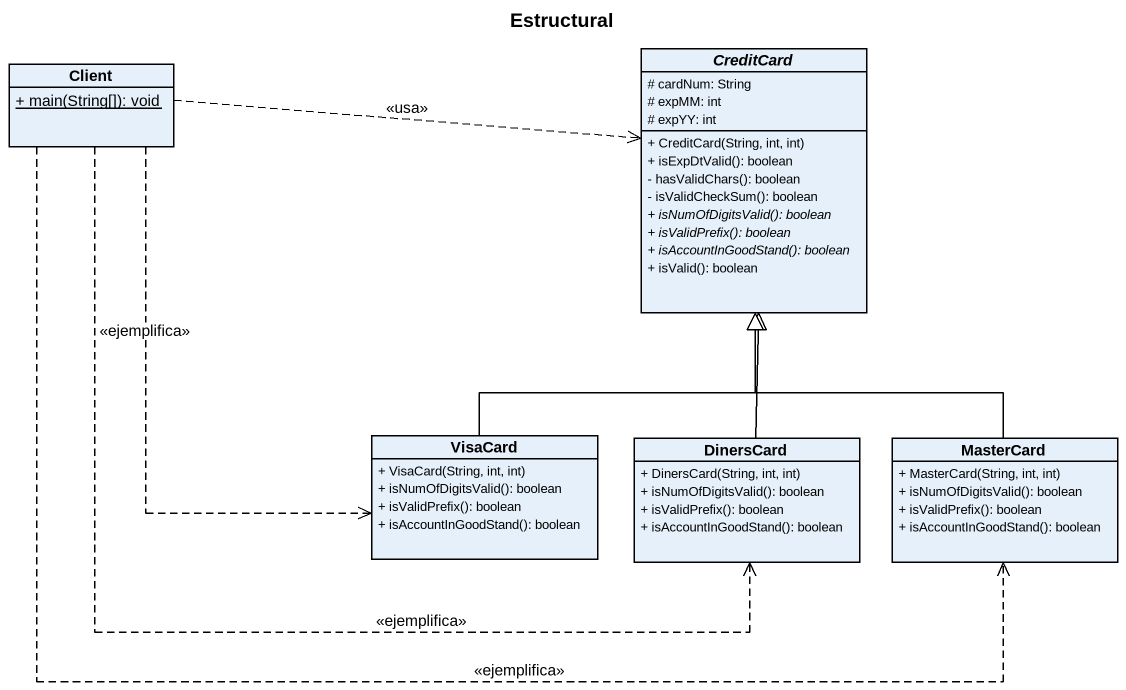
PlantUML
@startuml
title Estructural
hide circle
hide empty members
skinparam classAttributeIconSize 0
class Client {
  {static} + main(String[]): void
}
abstract class CreditCard {
  # cardNum: String
  # expMM: int
  # expYY: int
  + CreditCard(String, int, int)
  + isExpDtValid(): boolean
  - hasValidChars(): boolean
  - isValidCheckSum(): boolean
  {abstract} + isNumOfDigitsValid(): boolean
  {abstract} + isValidPrefix(): boolean
  {abstract} + isAccountInGoodStand(): boolean
  + isValid(): boolean
}
class VisaCard {
  + VisaCard(String, int, int)
  + isNumOfDigitsValid(): boolean
  + isValidPrefix(): boolean
  + isAccountInGoodStand(): boolean
}
class DinersCard {
  + DinersCard(String, int, int)
  + isNumOfDigitsValid(): boolean
  + isValidPrefix(): boolean
  + isAccountInGoodStand(): boolean
}
class MasterCard {
  + MasterCard(String, int, int)
  + isNumOfDigitsValid(): boolean
  + isValidPrefix(): boolean
  + isAccountInGoodStand(): boolean
}
Client .right.> CreditCard : <<usa>>
Client ..> VisaCard : <<ejemplifica>>
Client ..> DinersCard : <<ejemplifica>>
Client .right.> MasterCard : <<ejemplifica>>
VisaCard -up-|> CreditCard
DinersCard -up-|> CreditCard
MasterCard -up-|> CreditCard
@enduml
